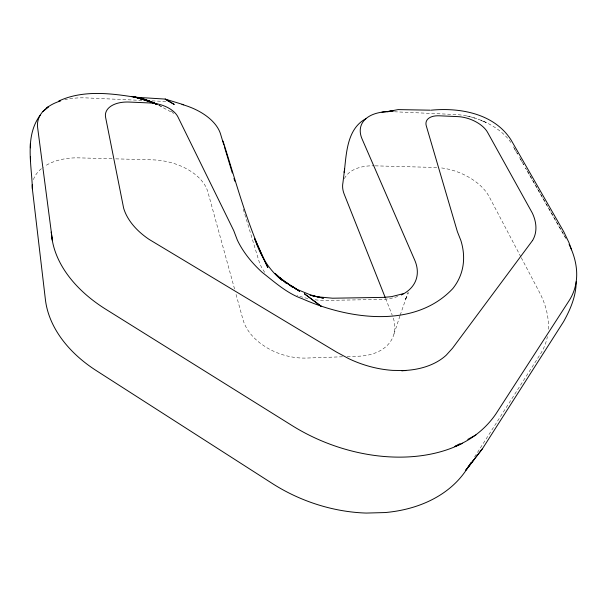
<?xml version="1.0" encoding="UTF-8"?>
<svg xmlns="http://www.w3.org/2000/svg" width="607" height="607" viewBox="0 0 607 607"><rect width="100%" height="100%" fill="white"/><g stroke="black" fill="none" stroke-linecap="round" stroke-linejoin="round"><path stroke-width="0.46" stroke-dasharray="3.04 2.28" d="M399.914 315.997L393.639 335.11M400.195 315.154L406.91 295.791L405.142 300.23L408.594 292.528M474.628 456.904L540.329 354.192A120.603 78.068 22.9 0 0 547.385 336.65M407.069 293.955L407.957 292.62M342.5 356.779L306.649 358.054A53.021 36.883 17.4 0 1 266.192 347.303L260.517 343.441A53.021 36.883 17.4 0 1 242.937 319.441L235.675 293.044M347.219 356.613L358.54 356.21A52.27 35.76 19.7 0 0 392.547 315.974M112.014 158.761L79.138 157.873A51.845 32.528 8 0 0 44.751 166.189M115.77 158.859L152.403 159.846A50.078 31.435 10.9 0 1 207.882 192.024L234.674 289.402M375.194 165.848L435.439 167.471A44.804 26.147 21.4 0 1 438.929 167.669M141.788 100.405L86.224 97.902A54.228 31.974 8.9 0 0 64.881 99.738M152.145 100.868L162.501 101.339A52.323 30.843 11.6 0 1 168.093 101.771M394.467 111.779L455.796 114.541C466.328 115.14 476.715 117.963 486.192 122.591L478.05 119.124M466.806 115.945L475.251 118.221M159.011 105.315L161.606 106.422M158.723 105.33L173.822 113.426M171.053 110.823L173.132 112.674M517.589 154.079L513.363 146.697L517.574 154.072M523.697 164.725L519.448 157.312L523.666 164.717M566.255 238.991L525.533 167.934L565.345 237.587M520.829 256.867L489.189 196.698A44.804 26.147 21.4 0 0 440.697 167.843M521.269 257.702L539.282 291.959A120.603 78.068 22.9 0 1 548.296 329.768M385.589 298.462L392.198 315.101M243.278 209.218L258.87 260.813A55.594 36.45 17.5 0 0 265.896 273.878M344.397 178.587A45.76 27.391 19.4 0 1 374.253 165.825M33.431 179.604A51.845 32.528 8 0 1 43.332 167.16M315.208 299.797A55.594 36.45 17.5 0 0 326.035 300.412L380.134 299.486A54.759 35.289 19.6 0 0 398.723 296.095M307.863 298.515A55.594 36.45 17.5 0 1 297.02 295.336M483.544 121.317A46.625 25.448 21.1 0 1 511.511 143.495"/><path stroke-width="0.91" d="M576.18 281.701C576.157 296.011 570.443 309.35 563.607 321.627L482.451 448.74L465.781 470.19L482.451 448.74M474.568 458.892L466.995 468.847A140.786 103.342 21.6 0 1 385.096 512.558L366.279 513.067A140.786 103.342 21.6 0 1 272.262 483.468L96.293 370.619A131.385 91.695 11.3 0 1 45.404 299.63L32.383 188.982C31.776 164.596 24.447 136.499 40.161 115.239M466.995 468.847L469.029 465.66M470.046 464.067L471.07 462.481M42.794 111.597L48.332 106.832L42.794 111.597A54.228 31.974 8.9 0 0 37.626 127.584L52.437 240.645L51.17 232.079M459.681 443.823L454.818 446.486C471.366 440.113 485.82 428.61 495.858 413.997L569.093 300.677A126.097 76.702 22.4 0 0 569.123 244.386M365.892 118.684C346.817 128.95 346.438 153.563 344.23 172.418L344.624 168.951L342.932 182.821A45.76 27.391 19.4 0 0 344.23 194.24L385.248 297.582M431.19 110.178C460.106 107.378 494.151 113.585 510.965 139.807L563.85 231.889L568.88 242.428L571.551 249.803M467.792 439.392L475.903 434.969M58.629 101.096C84.988 88.766 115.945 93.956 143.73 98.675L137.417 97.742M403.116 293.735L391.553 296.641L383.95 297.369L332.53 298.212L317.135 296.777L323.508 298.166L311.846 295.601M381.962 112.151L393.662 110.808L387.122 111.68L398.116 109.601L430.302 110.178M133.586 97.112L165.157 99.085L183.716 104.738M133.434 97.166L135.293 97.386M137.159 97.613L140.877 98.061L151.249 101.771L137.926 97.469L151.249 101.771M133.775 97.166L135.551 97.386M137.326 97.613L140.877 98.061L153.723 102.712M133.806 97.211L135.611 97.477M310.086 295.207L316.877 296.694L309.866 294.653L294.782 288.454M152.258 102.408L139.921 98.569L155.066 103.349L142.956 99.26L131.749 96.392L148.624 100.876L156.887 104.214M156.849 104.1L142.956 99.26L156.872 104.093M156.818 104.26L145.855 100.034L134.891 96.915L148.624 100.876L156.416 104.207M296.542 288.97L291.322 285.874L299.676 291.314L285.191 281.83L293.022 287.506L279.577 277.551L286.724 283.537L275.115 273.522L281.838 280.168C268.355 269.5 260.236 254.834 254.697 238.855M254.728 238.885L267.831 267.528C247.846 227.352 236.571 183.655 223.012 141.074M223.846 144.952L220.561 134.086A52.323 30.843 11.6 0 0 181.986 104.465M224.393 146.757L232.329 173.01M233.976 178.443L234.795 181.159M30.426 156.841L30.456 161.219M30.35 143.449L30.373 147.827M32.383 188.982A51.845 32.528 8 0 1 32.315 184.642M401.341 294.964A54.759 35.289 19.6 0 0 414.702 260.092L362.076 138.973A47.657 26.708 19.3 0 1 388.912 111.635M462.504 443.247A148.055 102.742 21.2 0 1 292.157 425.613L105.823 309.274A137.903 90.822 12 0 1 51.868 237.481M46.238 108.296A54.228 31.974 8.9 0 1 60.7 100.876M532.597 240.425L452.541 348.19L446.282 355.125A84.13 56.368 21 0 1 403.678 370.536L401.682 370.733L405.779 370.566L392.82 370.391A84.092 56.345 21 0 1 348.759 358.661L336.604 352.128L149.163 239.431A75.89 48.226 12.4 0 1 123.638 208.163L105.588 117.272A27.649 16.085 10.4 0 1 129.283 102.052L150.301 102.985A25.646 14.902 11.1 0 1 177.965 116.992L233.695 230.523L237.352 240.106A119.754 75.503 18.5 0 0 262.171 272.338C274.637 282.118 287.111 293.409 302.142 298.69C348.122 319.168 414.422 329.351 452.792 288.598A119.837 75.534 18.6 0 0 460.895 240.569L457.375 231.654L426.296 125.892A20.737 11.267 20.3 0 1 439.286 115.8L457.928 116.627A24.386 13.172 20.8 0 1 487.542 132.296L532.309 213.027A69.365 40.646 22.2 0 1 532.597 240.425M304.464 293.826L321.232 306.33L304.464 293.826M168.086 100.815L165.157 99.085L174.262 104.457L168.086 100.815"/></g></svg>
